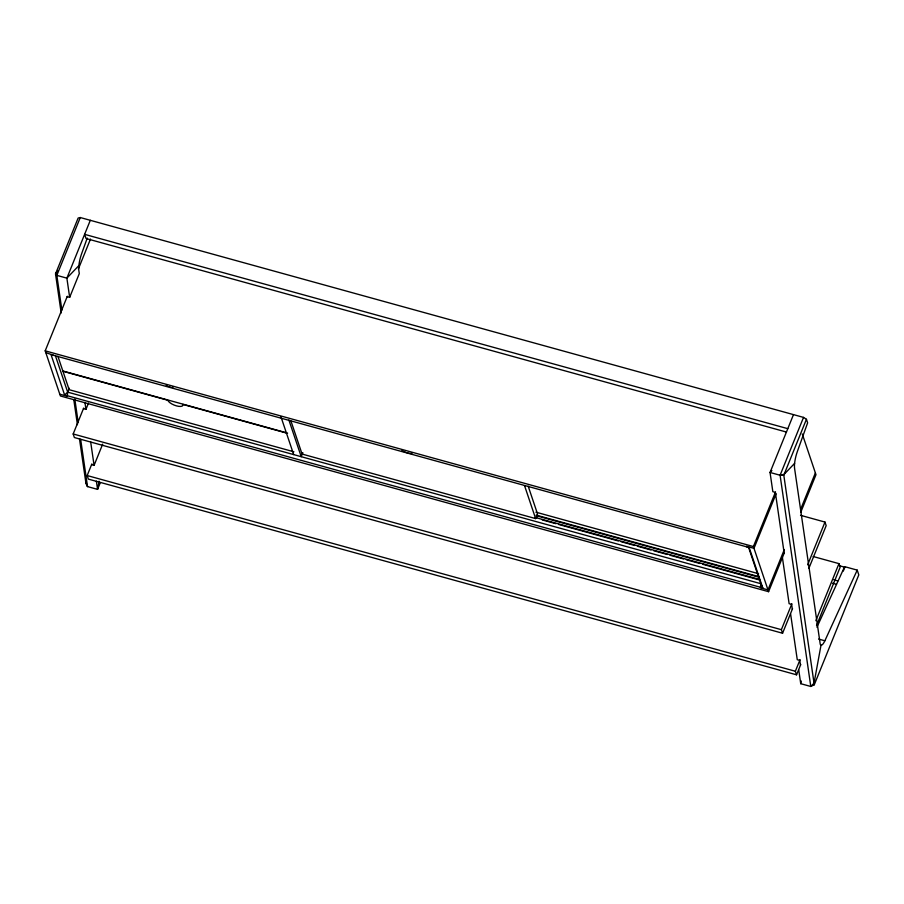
<?xml version="1.0" encoding="UTF-8"?>
<svg xmlns="http://www.w3.org/2000/svg" width="904" height="904" viewBox="0 0 904 904"><rect width="100%" height="100%" fill="white"/><g stroke="black" fill="none" stroke-linecap="round" stroke-linejoin="round"><path stroke-width="1.36" d="M69.258 388.234L67.676 392.144L67.325 396.268L59.788 394.189M86.242 479.21L85.744 481.934L87.53 486.601L97.575 489.369L100.22 482.849M99.067 481.233L97.575 489.369L96.378 481.143M816.933 627.218L844.641 566.65L857.207 570.119L858.8 574.865L814.267 684.78L810.786 686.464L800.741 683.695L801.238 680.983M821.024 645.128L814.029 683.187L810.786 686.464L780.095 475.244L803.532 417.399L80.264 217.536L78.151 218.022L55.517 273.901L61.189 312.999M87.236 238.08L81.631 253.719A15.526 4.339 -74.6 0 0 78.908 265.256L78.84 265.957A15.526 4.339 -74.6 0 0 78.863 270.703L79.292 273.596L69.664 297.348L67.156 296.659M61.879 310.117L56.828 275.37L80.264 217.536M90.31 220.305L66.873 278.149L69.664 297.348M784.378 552.683L768.581 591.679L60.387 395.975L45.2 350.842L67.314 296.252M78.377 268.963L90.49 239.063M792.559 608.607L782.57 633.241L74.377 437.536L73.179 433.976L83.688 408.043M83.428 408.676L85.948 409.365L88.479 403.116M800.763 664.44L796.56 674.813L88.366 479.109L87.168 475.549L91.892 463.876M91.575 464.679L94.084 465.368L102.694 444.113M528.196 486.194L537.518 513.913L536.4 518.32L536.106 517.427L535.631 518.591L302.072 454.057L302.546 452.881M302.817 452.768L301.224 456.689L288.873 419.998M793.486 414.631L770.05 472.464L772.841 491.674L775.349 492.364L784.186 553.169M768.581 591.679L753.394 546.547L775.519 491.957M776.118 493.742L753.992 548.321L746.467 546.242L746.659 546.841M814.267 684.78L783.802 475.165L806.436 419.286L803.532 417.399M784.31 549.598L767.982 589.894L760.456 587.815L760.795 583.69L748.455 546.999M800.639 509.314L815.385 472.916M800.707 512.398L815.984 474.702L802.266 433.954M782.57 633.241L781.372 629.681L791.881 603.748M807.645 564.853L824.979 522.071L800.515 515.303M808.843 568.413L826.177 525.631L824.979 522.071M796.56 674.813L795.362 671.254L800.096 659.581M815.849 620.686L838.968 563.633L813.137 556.502M816.527 625.545L840.166 567.203L838.968 563.633M843.296 571.068L844.844 567.237L839.409 565.734M806.436 419.286L807.634 422.846L797.362 451.503A15.526 4.339 -74.6 0 0 794.639 463.04L794.559 463.741A15.526 4.339 -74.6 0 0 794.593 468.487L820.233 644.202A10.385 2.904 -74.6 0 0 820.979 645.117L821.171 645.162A10.385 2.904 -74.6 0 0 824.866 640.789L857.207 570.119M57.754 271.087L55.845 273.076L56.828 275.37L66.873 278.149L78.874 265.595M771.892 470.532L770.05 472.464L780.095 475.244L783.802 475.165M794.605 463.379L784.13 474.34L780.095 475.244M64.613 394.98L67.676 392.144L760.795 583.69L762.761 587.916L64.613 394.98L51.019 354.605L749.167 547.53L762.761 587.916M787.791 428.666L84.626 234.351L86.027 238.498L786.48 432.067M45.2 350.842L753.394 546.547M45.799 352.616L53.528 355.295M833.714 579.78L837.793 580.899M832.392 583.182L836.471 584.312M287.619 433.095L62.851 370.979L57.901 356.289M286.376 433.016L182.868 404.416A8.136 2.994 22.1 0 1 176.529 405.896A8.136 2.994 22.1 0 1 167.805 400.257L62.952 371.273L69.145 389.692L293.913 451.797M535.891 512.161L758.58 573.701M536.208 515.122L759.089 576.718M536.4 515.721L759.292 577.306M535.258 517.461L759.507 579.43M542.253 519.936L555.847 523.687M558.559 524.444L618.359 540.965M621.082 541.711L634.664 545.474M637.388 546.219L650.982 549.982M653.694 550.728L667.288 554.48M670 555.237L683.593 558.988M686.317 559.745L699.899 563.497M702.623 564.254L759.699 580.029M818.595 639.049L824.866 640.789M73.179 433.976L781.372 629.681M87.168 475.549L795.362 671.254M55.517 273.901L56.828 275.37M524.523 485.584L535.631 518.591M290.964 421.049L302.072 454.057M280.895 416.608L293.687 454.61M55.325 355.453L67.676 392.144M792.322 609.172L791.633 604.38L789.113 603.68L782.276 556.627M800.469 665.186L799.769 660.383L797.26 659.683L790.616 614.019M798.752 669.977L800.741 683.695M84.942 402.449L85.948 409.365M90.66 441.841L94.084 465.368M74.806 399.048L78.23 422.676M80.659 439.355L87.53 486.601L85.982 483.527L79.45 438.643M73.778 399.557L77.428 424.688M411.953 453.458A8.136 2.994 22.1 0 1 406.619 452.621M405.613 452.26A8.136 2.994 22.1 0 1 403.681 451.401M402.777 450.915A8.136 2.994 22.1 0 1 401.93 450.407M172.935 387.421A8.136 2.994 22.1 0 1 172.042 387.307M170.133 386.889A8.136 2.994 22.1 0 1 169.15 386.596M167.161 385.827A8.136 2.994 22.1 0 1 166.212 385.375"/></g></svg>
